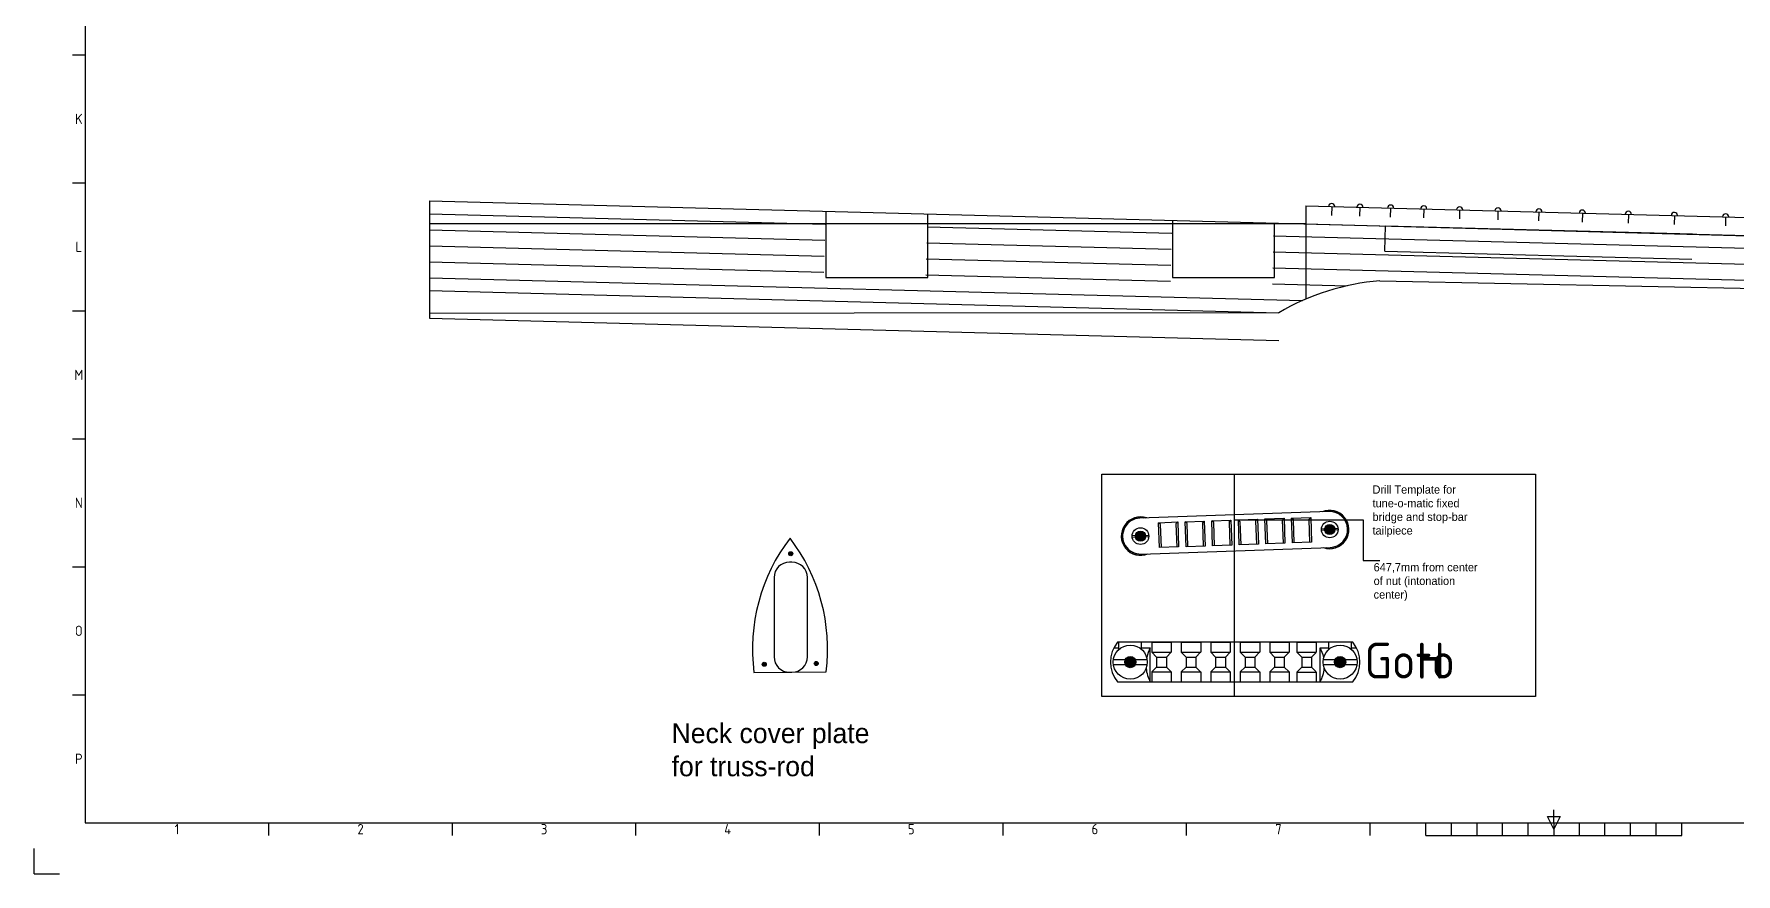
# Model space of a CAD drawing. Extents: x 0 to 1188, y 0 to 840.
# Drawn here: x 0 to 665, y 0 to 328 of the extents above; entities that cross this region are included whole.
import ezdxf
from ezdxf.enums import TextEntityAlignment as Align

# ---------------------------------------------------------------- set-up
doc = ezdxf.new("R2010")
doc.units = 0
doc.header["$LTSCALE"] = 10
doc.linetypes.add('ACAD_ISO02W100', pattern=[15, 12, -3])
doc.layers.get('0').update_dxf_attribs({"linetype": 'CONTINUOUS'})
doc.layers.get('DEFPOINTS').update_dxf_attribs({"linetype": 'CONTINUOUS'})
for name, color, linetype in [('BRIDGE_AND_TAILPIECE', 6, 'CONTINUOUS'), ('COVERPLATES', 5, 'CONTINUOUS'), ('EXP_OUTLINE_BODY', 3, 'CONTINUOUS'), ('FRAME050', 6, 'CONTINUOUS'), ('FRAME070', 5, 'CONTINUOUS'), ('FRAME200', 8, 'CONTINUOUS'), ('FRETBOARD', 3, 'CONTINUOUS'), ('FRETS_22', 1, 'CONTINUOUS'), ('HATCH', 2, 'CONTINUOUS'), ('NECK', 1, 'CONTINUOUS'), ('PICKUP_CAVITY', 1, 'CONTINUOUS'), ('TRUSSROD', 4, 'CONTINUOUS')]:
    doc.layers.add(name, color=color, linetype=linetype)
doc.styles.add('ISOCP', font='isocp.shx')
doc.dimstyles.get("Standard").update_dxf_attribs({"dimtxt": 2.5, "dimasz": 2.5, "dimexe": 1.25, "dimexo": 0.625, "dimtad": 1, "dimcen": 2.5, "dimazin": 3, "dimtfac": 1, "dimtmove": 0, "dimatfit": 3})

# ---------------------------------------------------------------- blocks, each defined once
blk = doc.blocks.new('*U8')
at = {"layer": 'COVERPLATES', "linetype": 'CONTINUOUS'}
for points in [[(304.92, 82.22), (305.16, 81.66), (305.16, 82.78)], [(305.16, 82.78), (305.72, 81.42), (305.72, 83.01)], [(305.72, 81.42), (305.16, 82.78), (305.16, 81.66)], [(305.72, 83.01), (306.28, 81.66), (306.28, 82.78)], [(306.28, 81.66), (305.72, 83.01), (305.72, 81.42)], [(306.51, 82.22), (306.28, 82.78), (306.28, 81.66)]]:
    blk.add_solid(points, dxfattribs=at)
blk = doc.blocks.new('*U9')
at = {"layer": 'COVERPLATES', "linetype": 'CONTINUOUS'}
for points in [[(294.95, 125.1), (295.18, 124.54), (295.18, 125.66)], [(295.18, 125.66), (295.74, 124.31), (295.74, 125.9)], [(295.74, 124.31), (295.18, 125.66), (295.18, 124.54)], [(295.74, 125.9), (296.3, 124.54), (296.3, 125.66)], [(296.3, 124.54), (295.74, 125.9), (295.74, 124.31)], [(296.54, 125.1), (296.3, 125.66), (296.3, 124.54)]]:
    blk.add_solid(points, dxfattribs=at)
blk = doc.blocks.new('*U10')
at = {"layer": 'BRIDGE_AND_TAILPIECE', "linetype": 'CONTINUOUS'}
for points in [[(504.41, 134.58), (505, 133.17), (505, 135.98)], [(505, 135.98), (506.4, 132.59), (506.4, 136.56)], [(506.4, 132.59), (505, 135.98), (505, 133.17)], [(506.4, 136.56), (507.81, 133.17), (507.81, 135.98)], [(507.81, 133.17), (506.4, 136.56), (506.4, 132.59)], [(508.39, 134.58), (507.81, 135.98), (507.81, 133.17)]]:
    blk.add_solid(points, dxfattribs=at)
blk = doc.blocks.new('*U11')
at = {"layer": 'BRIDGE_AND_TAILPIECE', "linetype": 'CONTINUOUS'}
for points in [[(430.46, 131.99), (431.04, 130.59), (431.04, 133.4)], [(431.04, 133.4), (432.45, 130.01), (432.45, 133.98)], [(432.45, 130.01), (431.04, 133.4), (431.04, 130.59)], [(432.45, 133.98), (433.85, 130.59), (433.85, 133.4)], [(433.85, 130.59), (432.45, 133.98), (432.45, 130.01)], [(434.43, 131.99), (433.85, 133.4), (433.85, 130.59)]]:
    blk.add_solid(points, dxfattribs=at)
blk = doc.blocks.new('*U12')
at = {"layer": 'BRIDGE_AND_TAILPIECE', "linetype": 'CONTINUOUS'}
for points in [[(426.27, 82.78), (426.92, 81.23), (426.92, 84.34)], [(426.92, 84.34), (428.48, 80.58), (428.48, 84.98)], [(428.48, 80.58), (426.92, 84.34), (426.92, 81.23)], [(428.48, 84.98), (430.03, 81.23), (430.03, 84.34)], [(430.03, 81.23), (428.48, 84.98), (428.48, 80.58)], [(430.68, 82.78), (430.03, 84.34), (430.03, 81.23)]]:
    blk.add_solid(points, dxfattribs=at)
blk = doc.blocks.new('*U13')
at = {"layer": 'BRIDGE_AND_TAILPIECE', "linetype": 'CONTINUOUS'}
for points in [[(508.27, 82.78), (508.92, 81.23), (508.92, 84.34)], [(508.92, 84.34), (510.48, 80.58), (510.48, 84.98)], [(510.48, 80.58), (508.92, 84.34), (508.92, 81.23)], [(510.48, 84.98), (512.03, 81.23), (512.03, 84.34)], [(512.03, 81.23), (510.48, 84.98), (510.48, 80.58)], [(512.68, 82.78), (512.03, 84.34), (512.03, 81.23)]]:
    blk.add_solid(points, dxfattribs=at)
blk = doc.blocks.new('*U14')
at = {"layer": 'EXP_OUTLINE_BODY'}
for s, p in [('tune-o-matic fixed ', (523.15, 143.25)), ('Drill Template for ', (523.15, 148.59)), ('bridge and stop-bar ', (523.15, 137.92)), ('tailpiece', (523.15, 132.59))]:
    blk.add_text(s, height=3.2, dxfattribs=at).set_placement(p)
blk = doc.blocks.new('*U15')
at = {"layer": 'EXP_OUTLINE_BODY'}
for s, p in [('647,7mm from center ', (523.57, 118.24)), ('of nut (intonation ', (523.57, 112.9)), ('center)', (523.57, 107.57))]:
    blk.add_text(s, height=3.2, dxfattribs=at).set_placement(p)
blk = doc.blocks.new('_CLOSEDBLANK')
at = {"color": 0, "linetype": 'BYBLOCK'}
for p, q in [((-1, 0.167), (0, 0)), ((-1, 0.167), (-1, -0.167)), ((0, 0), (-1, -0.167))]:
    blk.add_line(p, q, dxfattribs=at)
blk = doc.blocks.new('*D4')
at = {"layer": 'DEFPOINTS', "color": 0}
for p in [(869.63, 244.25), (568.59, 230.66), (951.55, 223.07), (951.55, 223.07), (991.58, 219.15)]:
    blk.add_point(p, dxfattribs=at)
at = {"layer": 'NECK', "color": 0}
for p, q in [((953.97, 222.44), (995.33, 211.75)), ((954.05, 223.02), (996.76, 222.17))]:
    blk.add_line(p, q, dxfattribs=at)
for start, end in [(13.14637, 27.42783), (345.5, 358.86491), (316.93708, 331.21854)]:
    blk.add_arc((951.55, 223.07), 40.22, start, end, dxfattribs=at)
at = {"layer": 'NECK', "color": 0, "xscale": 10, "yscale": 10, "zscale": 10}
for p, rotation in [((991.77, 222.27), 276.0056361278955), ((990.49, 213), 68.3592703122491)]:
    blk.add_blockref('_CLOSEDBLANK', p, dxfattribs=dict(at, rotation=rotation))
at = {"color": 0}
blk.add_text('13.36%%d', height=10, dxfattribs=at).set_placement((962.11, 168.71))
blk = doc.blocks.new('*U22')
at = {"layer": 'COVERPLATES', "linetype": 'CONTINUOUS'}
for points in [[(284.6, 81.91), (284.83, 81.35), (284.83, 82.47)], [(284.83, 82.47), (285.4, 81.12), (285.4, 82.7)], [(285.4, 81.12), (284.83, 82.47), (284.83, 81.35)], [(285.4, 82.7), (285.96, 81.35), (285.96, 82.47)], [(285.96, 81.35), (285.4, 82.7), (285.4, 81.12)], [(286.19, 81.91), (285.96, 82.47), (285.96, 81.35)]]:
    blk.add_solid(points, dxfattribs=at)

msp = doc.modelspace()

# ---------------------------------------------------------------- linework, layer by layer
at = {"layer": 'BRIDGE_AND_TAILPIECE'}
for p, q in [((469.179, 69.358), (469.179, 156.156)), ((469.179, 140.282), (469.179, 147.93)), ((504.029, 141.499), (503.97, 141.672)), ((504.712, 141.523), (504.629, 141.865)), ((505.463, 141.514), (505.396, 142.01)), ((506.157, 141.573), (506.139, 142.073)), ((506.831, 142.065), (506.802, 141.566)), ((507.621, 141.978), (507.539, 141.484)), ((508.223, 141.853), (508.102, 141.368)), ((508.721, 141.71), (508.567, 141.234)), ((509.325, 141.484), (509.13, 141.024)), ((509.803, 141.262), (509.576, 140.816)), ((510.308, 140.98), (510.047, 140.553)), ((510.805, 140.648), (510.511, 140.244)), ((511.194, 140.346), (510.875, 139.961)), ((511.535, 140.045), (511.193, 139.68)), ((425.059, 133.294), (425.552, 133.207)), ((425.147, 133.718), (425.633, 133.603)), ((425.248, 134.102), (425.728, 133.961)), ((425.434, 134.656), (425.902, 134.479)), ((425.594, 135.045), (426.051, 134.841)), ((425.78, 135.431), (426.224, 135.202)), ((426.02, 135.862), (426.448, 135.604)), ((426.248, 136.218), (426.661, 135.937)), ((426.61, 136.706), (426.999, 136.392)), ((426.943, 137.091), (427.31, 136.751)), ((427.262, 137.415), (427.608, 137.054)), ((427.63, 137.744), (427.951, 137.361)), ((428.102, 138.109), (428.392, 137.701)), ((428.587, 138.426), (428.844, 137.997)), ((429.048, 138.681), (429.274, 138.235)), ((429.634, 138.948), (429.822, 138.484)), ((430.121, 139.125), (430.276, 138.65)), ((430.713, 139.292), (430.829, 138.806)), ((431.495, 139.434), (431.559, 138.938)), ((432.202, 138.991), (432.184, 139.49)), ((432.898, 138.98), (432.93, 139.479)), ((433.647, 139.041), (433.706, 139.388)), ((434.33, 139.065), (434.377, 139.242)), ((440.293, 136.522), (439.517, 137.245)), ((440.607, 127.527), (440.293, 136.522)), ((446.289, 136.731), (447.013, 137.507)), ((446.289, 136.731), (446.603, 127.736)), ((450.687, 136.884), (449.911, 137.608)), ((451.001, 127.89), (450.687, 136.884)), ((456.683, 137.094), (457.406, 137.87)), ((456.683, 137.094), (456.997, 128.099)), ((461.08, 137.247), (460.305, 137.971)), ((461.394, 128.253), (461.08, 137.247)), ((467.077, 137.457), (467.8, 138.233)), ((467.077, 137.457), (467.391, 128.462)), ((469.179, 138.31), (519.514, 138.31)), ((471.474, 137.61), (470.698, 138.334)), ((471.788, 128.616), (471.474, 137.61)), ((477.47, 137.82), (478.194, 138.596)), ((477.47, 137.82), (477.784, 128.825)), ((481.868, 137.973), (481.092, 138.697)), ((482.182, 128.979), (481.868, 137.973)), ((487.864, 138.183), (488.587, 138.958)), ((487.864, 138.183), (488.178, 129.188)), ((492.261, 138.336), (491.486, 139.06)), ((492.575, 129.342), (492.261, 138.336)), ((498.258, 138.546), (498.981, 139.321)), ((498.258, 138.546), (498.572, 129.551)), ((509.639, 134.977), (503.143, 134.75)), ((509.659, 134.405), (503.163, 134.178)), ((511.894, 139.684), (511.528, 139.344)), ((512.289, 139.223), (511.897, 138.913)), ((512.542, 138.883), (512.133, 138.596)), ((512.812, 138.471), (512.384, 138.211)), ((513.024, 138.098), (512.582, 137.863)), ((513.21, 137.722), (512.756, 137.512)), ((513.435, 137.181), (512.966, 137.008)), ((513.563, 136.805), (513.085, 136.657)), ((513.679, 136.388), (513.194, 136.268)), ((513.772, 135.966), (513.28, 135.873)), ((513.803, 133.369), (513.31, 133.45)), ((513.837, 135.552), (513.342, 135.487)), ((513.889, 134.156), (513.39, 134.184)), ((513.897, 134.839), (513.397, 134.822)), ((519.514, 138.31), (519.514, 122.401)), ((424.951, 131.733), (425.45, 131.751)), ((424.96, 132.449), (425.459, 132.418)), ((424.997, 132.866), (425.493, 132.807)), ((425.006, 131.052), (425.502, 131.115)), ((425.146, 130.273), (425.633, 130.388)), ((425.362, 129.533), (425.834, 129.697)), ((425.629, 128.868), (426.084, 129.076)), ((425.969, 128.214), (426.401, 128.466)), ((426.425, 127.523), (426.827, 127.821)), ((426.971, 126.869), (427.336, 127.211)), ((427.575, 126.292), (427.899, 126.673)), ((429.188, 132.168), (435.684, 132.395)), ((429.208, 131.595), (435.704, 131.822)), ((504.096, 127.493), (504.081, 127.445)), ((504.631, 127.511), (504.579, 127.302)), ((505.24, 127.533), (505.181, 127.177)), ((506, 127.589), (505.971, 127.09)), ((506.663, 127.082), (506.645, 127.582)), ((507.406, 127.145), (507.339, 127.641)), ((508.174, 127.29), (508.055, 127.776)), ((508.833, 127.483), (508.671, 127.956)), ((509.45, 127.725), (509.247, 128.182)), ((510.108, 128.058), (509.861, 128.493)), ((510.687, 128.423), (510.401, 128.833)), ((511.143, 128.767), (510.827, 129.154)), ((511.659, 129.229), (511.308, 129.585)), ((512.22, 129.846), (511.832, 130.161)), ((512.719, 130.536), (512.298, 130.806)), ((513.126, 131.258), (512.678, 131.479)), ((513.419, 131.933), (512.952, 132.11)), ((513.64, 132.615), (513.157, 132.746)), ((428.121, 125.867), (428.41, 126.276)), ((428.6, 125.556), (428.857, 125.985)), ((429.203, 125.233), (429.419, 125.683)), ((429.883, 124.947), (430.054, 125.416)), ((430.515, 124.748), (430.644, 125.231)), ((431.186, 124.601), (431.27, 125.094)), ((431.962, 124.511), (431.994, 125.01)), ((432.708, 124.499), (432.69, 124.999)), ((433.334, 125.051), (433.397, 124.555)), ((434.096, 125.048), (434.179, 124.698)), ((434.705, 125.07), (434.772, 124.865)), ((435.239, 125.088), (435.258, 125.042)), ((519.514, 122.401), (526.044, 122.401)), ((422.076, 88.372), (424.043, 88.372)), ((424.043, 87.738), (424.043, 90.539)), ((432.907, 87.738), (432.907, 90.539)), ((432.907, 88.372), (436.289, 88.372)), ((436.289, 75.026), (436.289, 88.372)), ((436.852, 90.539), (436.852, 86.661)), ((436.852, 90.539), (444.476, 90.539)), ((436.852, 86.661), (444.476, 86.661)), ((436.852, 86.661), (438.758, 84.722)), ((444.436, 86.621), (442.57, 84.722)), ((444.476, 90.539), (444.476, 86.661)), ((448.376, 90.539), (448.376, 86.661)), ((448.376, 90.539), (456.001, 90.539)), ((448.376, 86.661), (456.001, 86.661)), ((448.376, 86.661), (450.283, 84.722)), ((455.96, 86.621), (454.095, 84.722)), ((456.001, 90.539), (456.001, 86.661)), ((459.901, 90.539), (459.901, 86.661)), ((459.901, 90.539), (467.525, 90.539)), ((459.901, 86.661), (467.525, 86.661)), ((459.901, 86.661), (461.807, 84.722)), ((467.484, 86.621), (465.619, 84.722)), ((467.525, 90.539), (467.525, 86.661)), ((471.425, 90.539), (471.425, 86.661)), ((471.425, 90.539), (479.049, 90.539)), ((471.425, 86.661), (479.049, 86.661)), ((471.425, 86.661), (473.331, 84.722)), ((479.009, 86.621), (477.143, 84.722)), ((479.049, 90.539), (479.049, 86.661)), ((482.949, 90.539), (482.949, 86.661)), ((482.949, 90.539), (490.574, 90.539)), ((482.949, 86.661), (490.574, 86.661)), ((482.949, 86.661), (484.855, 84.722)), ((490.533, 86.621), (488.668, 84.722)), ((490.574, 90.539), (490.574, 86.661)), ((493.551, 90.5), (501.175, 90.5)), ((493.551, 90.5), (493.551, 86.622)), ((493.551, 86.622), (495.457, 84.683)), ((493.551, 86.622), (501.175, 86.622)), ((501.135, 86.582), (499.269, 84.683)), ((501.175, 90.5), (501.175, 86.622)), ((502.661, 75.026), (502.661, 88.372)), ((502.661, 88.372), (506.043, 88.372)), ((506.043, 87.738), (506.043, 90.539)), ((514.907, 87.738), (514.907, 90.539)), ((514.907, 88.372), (516.874, 88.372)), ((421.826, 83.735), (435.124, 83.735)), ((421.826, 81.829), (435.124, 81.829)), ((436.852, 78.904), (438.758, 80.843)), ((438.758, 84.722), (438.758, 80.843)), ((438.758, 84.722), (442.57, 84.722)), ((438.758, 80.843), (442.57, 80.843)), ((442.57, 84.722), (442.57, 80.843)), ((442.57, 84.722), (442.57, 80.843)), ((444.436, 78.943), (442.57, 80.843)), ((448.376, 78.904), (450.283, 80.843)), ((450.283, 84.722), (454.095, 84.722)), ((450.283, 84.722), (450.283, 80.843)), ((450.283, 80.843), (454.095, 80.843)), ((454.095, 84.722), (454.095, 80.843)), ((454.095, 84.722), (454.095, 80.843)), ((455.96, 78.943), (454.095, 80.843)), ((459.901, 78.904), (461.807, 80.843)), ((461.807, 84.722), (461.807, 80.843)), ((461.807, 84.722), (465.619, 84.722)), ((461.807, 80.843), (465.619, 80.843)), ((465.619, 84.722), (465.619, 80.843)), ((465.619, 84.722), (465.619, 80.843)), ((467.484, 78.943), (465.619, 80.843)), ((471.425, 78.904), (473.331, 80.843)), ((473.331, 84.722), (477.143, 84.722)), ((473.331, 84.722), (473.331, 80.843)), ((473.331, 80.843), (477.143, 80.843)), ((477.143, 84.722), (477.143, 80.843)), ((477.143, 84.722), (477.143, 80.843)), ((479.009, 78.943), (477.143, 80.843)), ((482.949, 78.904), (484.855, 80.843)), ((484.855, 84.722), (484.855, 80.843)), ((484.855, 84.722), (488.668, 84.722)), ((484.855, 80.843), (488.668, 80.843)), ((488.668, 84.722), (488.668, 80.843)), ((488.668, 84.722), (488.668, 80.843)), ((490.533, 78.943), (488.668, 80.843)), ((493.551, 78.865), (495.457, 80.804)), ((495.457, 84.683), (495.457, 80.804)), ((495.457, 84.683), (499.269, 84.683)), ((495.457, 80.804), (499.269, 80.804)), ((499.269, 84.683), (499.269, 80.804)), ((499.269, 84.683), (499.269, 80.804)), ((501.135, 78.904), (499.269, 80.804)), ((503.826, 83.735), (517.124, 83.735)), ((503.826, 81.829), (517.124, 81.829)), ((436.852, 78.904), (444.476, 78.904)), ((436.852, 78.904), (436.852, 75.026)), ((436.852, 78.904), (436.852, 75.026)), ((444.476, 78.904), (444.476, 75.026)), ((448.376, 78.904), (456.001, 78.904)), ((448.376, 78.904), (448.376, 75.026)), ((448.376, 78.904), (448.376, 75.026)), ((456.001, 78.904), (456.001, 75.026)), ((459.901, 78.904), (467.525, 78.904)), ((459.901, 78.904), (459.901, 75.026)), ((459.901, 78.904), (459.901, 75.026)), ((467.525, 78.904), (467.525, 75.026)), ((471.425, 78.904), (479.049, 78.904)), ((471.425, 78.904), (471.425, 75.026)), ((471.425, 78.904), (471.425, 75.026)), ((479.049, 78.904), (479.049, 75.026)), ((482.949, 78.904), (490.574, 78.904)), ((482.949, 78.904), (482.949, 75.026)), ((482.949, 78.904), (482.949, 75.026)), ((490.574, 78.904), (490.574, 75.026)), ((493.551, 78.865), (501.175, 78.865)), ((493.551, 78.865), (493.551, 74.987)), ((493.551, 78.865), (493.551, 74.987)), ((501.175, 78.865), (501.175, 74.987))]:
    msp.add_line(p, q, dxfattribs=at)
for points in [[(417.314, 156.156), (586.796, 156.156), (586.796, 69.358), (417.314, 69.358)], [(439.858, 127.501), (439.517, 137.245), (447.013, 137.507), (447.353, 127.763)], [(450.251, 127.864), (449.911, 137.608), (457.406, 137.87), (457.747, 128.126)], [(460.645, 128.227), (460.305, 137.971), (467.8, 138.233), (468.14, 128.488)], [(471.039, 128.59), (470.698, 138.334), (478.194, 138.596), (478.534, 128.851)], [(481.432, 128.953), (481.092, 138.697), (488.587, 138.958), (488.928, 129.214)], [(491.826, 129.316), (491.486, 139.06), (498.981, 139.321), (499.321, 129.577)]]:
    msp.add_lwpolyline(points, close=True, dxfattribs=at)
for points in [[(506.157, 141.573), (432.202, 138.991)], [(432.69, 124.999), (506.645, 127.582)], [(515.445, 90.539), (423.505, 90.539)], [(423.505, 75.026), (515.445, 75.026)]]:
    msp.add_lwpolyline(points, dxfattribs=at)
for centre, radius in [((432.446, 131.995), 3.25), ((432.446, 131.995), 1.987), ((506.401, 134.577), 3.25), ((506.401, 134.577), 1.987), ((428.475, 82.782), 6.649), ((510.475, 82.782), 6.649), ((428.475, 82.782), 2.202), ((510.475, 82.782), 2.202)]:
    msp.add_circle(centre, radius, dxfattribs=at)
for centre, radius, start, end in [((506.401, 134.577), 7.5, 250.96053, 113.03947), ((506.401, 134.577), 7, 272, 92), ((506.401, 134.577), 7, 272, 92), ((432.446, 131.995), 7.5, 70.96053, 293.03947), ((432.446, 131.995), 7, 92, 272), ((432.907, 82.782), 12.189, 140.478804, 219.521196), ((448.516, 81.699), 13.929, 151.374511, 168.162652), ((490.434, 81.699), 13.929, 11.837348, 28.625489), ((506.043, 82.782), 12.189, 320.478804, 39.521196), ((448.516, 81.699), 13.929, 185.648218, 208.625489), ((490.434, 81.699), 13.929, 331.374511, 354.351782)]:
    msp.add_arc(centre, radius, start, end, dxfattribs=at)
at = {"layer": 'COVERPLATES'}
for p, q in [((296.242, 121.819), (295.242, 121.819)), ((289.242, 115.819), (289.242, 84.819)), ((302.242, 84.819), (302.242, 115.819)), ((295.242, 78.819), (296.242, 78.819))]:
    msp.add_line(p, q, dxfattribs=at)
at = {"layer": 'COVERPLATES', "color": 5}
msp.add_line((281.386, 78.676), (309.623, 78.962), dxfattribs=at)
at = {"layer": 'COVERPLATES'}
for centre in [(295.742, 125.103), (285.395, 81.911), (305.717, 82.218)]:
    msp.add_circle(centre, 0.793, dxfattribs=at)
at = {"layer": 'COVERPLATES', "color": 5}
for centre, start, end in [((352.301, 87.803), 142.618187, 187.333991), ((238.672, 87.803), 352.896831, 37.381813)]:
    msp.add_arc(centre, 71.5, start, end, dxfattribs=at)
at = {"layer": 'COVERPLATES'}
for centre, start, end in [((295.242, 115.819), 90, 180), ((296.242, 115.819), 0, 90), ((295.242, 84.819), 180, 270), ((296.242, 84.819), 270, 0)]:
    msp.add_arc(centre, 6, start, end, dxfattribs=at)
at = {"layer": 'EXP_OUTLINE_BODY', "color": 1}
msp.add_line((154.594, 262.978), (154.594, 217.105), dxfattribs=at)
at = {"layer": 'FRAME050'}
for p, q in [((15, 320), (20, 320)), ((15, 320), (20, 320)), ((15, 270), (20, 270)), ((15, 270), (20, 270)), ((15, 220), (20, 220)), ((15, 220), (20, 220)), ((15, 170), (20, 170)), ((15, 170), (20, 170)), ((15, 120), (20, 120)), ((15, 120), (20, 120)), ((15, 70), (20, 70)), ((15, 70), (20, 70)), ((91.75, 15), (91.75, 20)), ((91.75, 15), (91.75, 20)), ((163.5, 15), (163.5, 20)), ((163.5, 15), (163.5, 20)), ((235.25, 15), (235.25, 20)), ((235.25, 15), (235.25, 20)), ((307, 15), (307, 20)), ((307, 15), (307, 20)), ((378.75, 15), (378.75, 20)), ((378.75, 15), (378.75, 20)), ((450.5, 15), (450.5, 20)), ((450.5, 15), (450.5, 20)), ((522.25, 15), (522.25, 20)), ((522.25, 15), (522.25, 20)), ((544, 15), (544, 20)), ((544, 15), (544, 20)), ((554, 15), (554, 20)), ((554, 15), (554, 20)), ((564, 15), (564, 20)), ((564, 15), (564, 20)), ((574, 15), (574, 20)), ((574, 15), (574, 20)), ((584, 15), (584, 20)), ((584, 15), (584, 20)), ((594, 17.5), (591.5, 22.5)), ((591.5, 22.5), (596.5, 22.5)), ((594, 17.5), (591.5, 22.5)), ((591.5, 22.5), (596.5, 22.5)), ((594, 20), (594, 25)), ((594, 20), (594, 25)), ((596.5, 22.5), (594, 17.5)), ((596.5, 22.5), (594, 17.5)), ((594, 20), (594, 15)), ((594, 20), (594, 15)), ((604, 15), (604, 20)), ((604, 15), (604, 20)), ((614, 15), (614, 20)), ((614, 15), (614, 20)), ((624, 15), (624, 20)), ((624, 15), (624, 20)), ((634, 15), (634, 20)), ((634, 15), (634, 20)), ((644, 15), (644, 20)), ((644, 15), (644, 20)), ((544, 15), (644, 15)), ((544, 15), (644, 15))]:
    msp.add_line(p, q, dxfattribs=at)
at = {"layer": 'FRAME070'}
for p, q in [((20, 820), (20, 20)), ((20, 820), (20, 20)), ((20, 20), (1168, 20)), ((20, 20), (1168, 20))]:
    msp.add_line(p, q, dxfattribs=at)
at = {"layer": 'FRAME200'}
for q in [(0, 10), (0, 10), (10, 0), (10, 0)]:
    msp.add_line((0, 0), q, dxfattribs=at)
at = {"layer": 'FRETBOARD'}
for p, q in [((497.095, 261.012), (940.042, 249.413)), ((507.191, 260.748), (507.099, 257.249)), ((518.187, 260.46), (518.095, 256.961)), ((530.183, 260.146), (530.091, 256.647)), ((543.178, 259.805), (543.087, 256.306)), ((557.174, 259.439), (557.082, 255.94)), ((496.911, 254.014), (950.612, 241.652)), ((572.169, 259.046), (572.077, 255.547)), ((588.163, 258.627), (588.071, 255.128)), ((605.157, 258.182), (605.066, 254.683)), ((623.151, 257.711), (623.059, 254.212)), ((623.151, 257.711), (623.059, 254.212)), ((641.145, 257.24), (641.053, 253.741)), ((661.138, 256.716), (661.046, 253.218))]:
    msp.add_line(p, q, dxfattribs=at)
at = {"layer": 'FRETS_22'}
for centre in [(507.191, 260.748), (518.187, 260.46), (530.183, 260.146), (543.178, 259.805), (557.174, 259.439), (572.169, 259.046), (588.163, 258.627), (605.157, 258.182), (623.151, 257.711), (641.145, 257.24), (661.138, 256.716)]:
    msp.add_arc(centre, 1.207, 358.5, 178.5, dxfattribs=at)
at = {"layer": 'HATCH', "color": 14}
for p, q in [((154.594, 257.948), (309.206, 253.899)), ((349.065, 252.855), (444.642, 250.352)), ((154.594, 251.695), (309.043, 247.651)), ((348.901, 246.607), (444.478, 244.105)), ((484.501, 249.309), (891.272, 238.657)), ((154.594, 245.443), (308.879, 241.403)), ((348.738, 240.359), (444.315, 237.857)), ((484.337, 243.061), (918.171, 231.7)), ((154.594, 239.191), (308.715, 235.155)), ((154.594, 232.939), (495.745, 224.006)), ((348.574, 234.112), (444.151, 231.609)), ((484.173, 236.813), (945.07, 224.744)), ((484.01, 230.565), (513.238, 229.8))]:
    msp.add_line(p, q, dxfattribs=at)
at = {"layer": 'NECK'}
for p, q in [((154.594, 262.978), (869.628, 244.254)), ((154.594, 227.966), (486.502, 219.275)), ((526.006, 231.771), (951.55, 223.068)), ((154.594, 217.105), (486.502, 208.413))]:
    msp.add_line(p, q, dxfattribs=at)
at = {"layer": 'NECK', "color": 3}
for p, q in [((497.095, 261.012), (497.095, 224.592)), ((496.911, 254.014), (154.594, 254.014)), ((486.502, 219.275), (154.594, 218.998))]:
    msp.add_line(p, q, dxfattribs=at)
at = {"layer": 'NECK'}
msp.add_arc((533.953, 137.958), 94.149, 94.841813, 120.26478, dxfattribs=at)
at = {"layer": 'PICKUP_CAVITY'}
for p, q in [((309.457, 258.923), (309.457, 233.063)), ((349.329, 233.063), (349.329, 257.879)), ((444.939, 255.375), (444.939, 233.063)), ((484.811, 233.063), (484.811, 254.331)), ((309.457, 233.063), (349.329, 233.063)), ((444.939, 233.063), (484.811, 233.063))]:
    msp.add_line(p, q, dxfattribs=at)
at = {"layer": 'TRUSSROD', "color": 4}
msp.add_line((527.973, 243.329), (528.232, 253.194), dxfattribs=at)
at = {"layer": 'TRUSSROD', "color": 4, "linetype": 'ACAD_ISO02W100'}
for p, q in [((528.232, 253.194), (950.491, 242.137)), ((527.973, 243.329), (991.011, 231.204))]:
    msp.add_line(p, q, dxfattribs=at)

# ---------------------------------------------------------------- block references
at = {"layer": 'BRIDGE_AND_TAILPIECE', "linetype": 'CONTINUOUS'}
for name in ['*U11', '*U10', '*U12', '*U13']:
    msp.add_blockref(name, (0, 0), dxfattribs=at)
at = {"layer": 'COVERPLATES', "linetype": 'CONTINUOUS'}
for name in ['*U9', '*U22', '*U8']:
    msp.add_blockref(name, (0, 0), dxfattribs=at)
at = {"layer": 'EXP_OUTLINE_BODY', "color": 1}
for name in ['*U14', '*U15']:
    msp.add_blockref(name, (0, 0), dxfattribs=at)

# ---------------------------------------------------------------- texts
at = {"layer": 'COVERPLATES', "color": 7, "linetype": 'ACAD_ISO02W100'}
for s, p in [('Neck cover plate', (249.194, 51.117)), ('for truss-rod', (249.194, 38.177))]:
    msp.add_text(s, height=7.76416, dxfattribs=at).set_placement(p)
at = {"layer": 'EXP_OUTLINE_BODY', "style": 'ISOCP'}
msp.add_text('Goto', height=14.0243, dxfattribs=at).set_placement((520.034, 76.324))
at = {"layer": 'EXP_OUTLINE_BODY', "extrusion": (0, 0, -1), "style": 'ISOCP'}
msp.add_text('H', height=14.024, dxfattribs=at).set_placement((-551.418, 76.324))
at = {"layer": 'FRAME050', "style": 'ISOCP'}
for s, p in [('K', (17.5, 295)), ('K', (17.5, 295)), ('L', (17.5, 245)), ('L', (17.5, 245)), ('M', (17.5, 195)), ('M', (17.5, 195)), ('N', (17.5, 145)), ('N', (17.5, 145)), ('O', (17.5, 95)), ('O', (17.5, 95)), ('P', (17.5, 45)), ('P', (17.5, 45)), ('1', (55.875, 17.5)), ('1', (55.875, 17.5)), ('2', (127.625, 17.5)), ('2', (127.625, 17.5)), ('3', (199.375, 17.5)), ('3', (199.375, 17.5)), ('4', (271.125, 17.5)), ('4', (271.125, 17.5)), ('5', (342.875, 17.5)), ('5', (342.875, 17.5)), ('6', (414.625, 17.5)), ('6', (414.625, 17.5)), ('7', (486.375, 17.5)), ('7', (486.375, 17.5))]:
    msp.add_text(s, height=4, dxfattribs=at).set_placement(p, align=Align.MIDDLE)

# ---------------------------------------------------------------- dimensions: what is measured, and where the dimension line sits
at = {"layer": 'NECK', "color": 3}
dim = msp.add_angular_dim_2l(base=(991.582, 219.15), line1=((869.628, 244.254), (951.55, 223.068)), line2=((568.588, 230.656), (951.55, 223.068)), dimstyle='Standard', override={"dimtad": 2, "dimtih": 0, "dimdec": 2, "dimblk1": 'CLOSEDBLANK', "dimblk2": 'CLOSEDBLANK', "dimsah": 1, "dimcen": -10, "dimadec": 2, "dimtdec": 2}, dxfattribs=at)
dim.commit()
dim.dimension.update_dxf_attribs({"geometry": '*D4', "text_midpoint": (977.304, 192.171), "dimtype": 130})

doc.saveas('drawing.dxf')
